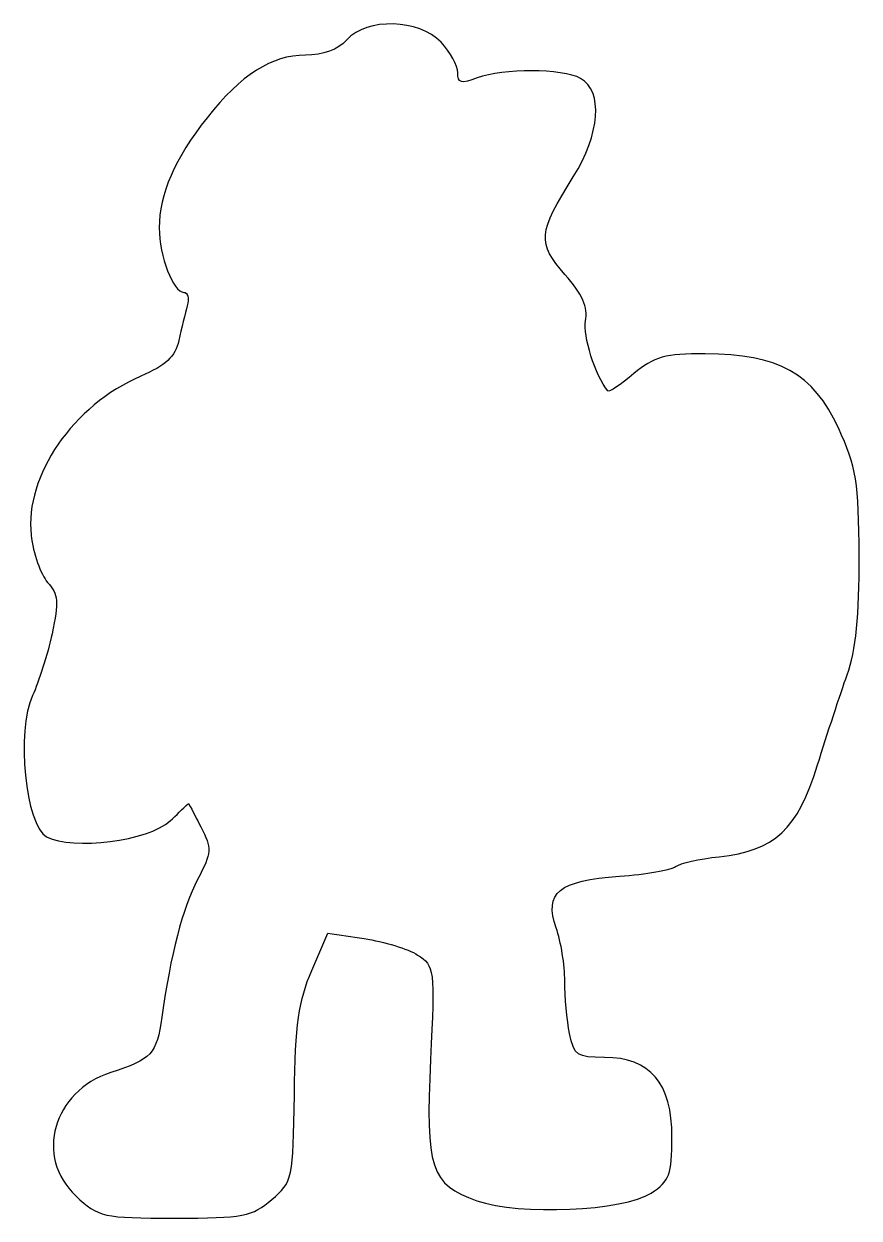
# Model space of a CAD drawing. Extents: x 106.2 to 144.7, y 114.2 to 169.2.
import ezdxf

# ---------------------------------------------------------------- set-up
doc = ezdxf.new("R2010")
doc.units = 0
doc.layers.get('0').update_dxf_attribs({"linetype": 'CONTINUOUS'})

msp = doc.modelspace()

# ---------------------------------------------------------------- linework, layer by layer
at = {"color": 7}
msp.add_lwpolyline([(108.602, 115.181), (108.602, 115.181)], close=True, dxfattribs=at)
msp.add_open_spline([(108.602, 115.181), (106.684, 116.972), (107.544, 120.009), (110.213, 120.87), (112.095, 121.476), (112.326, 121.727), (112.564, 123.423), (112.97, 126.326), (113.518, 128.433), (114.214, 129.768), (114.871, 131.029), (114.881, 131.191), (114.359, 132.199), (114.173, 132.559), (113.987, 132.919), (113.801, 133.279), (113.515, 133.009), (113.228, 132.74), (112.942, 132.471), (111.958, 131.547), (108.457, 131.098), (107.255, 131.742), (106.274, 132.267), (105.842, 136.613), (106.607, 138.259), (106.894, 138.876), (107.298, 140.156), (107.506, 141.104), (107.826, 142.565), (107.794, 142.924), (107.3, 143.471), (106.979, 143.825), (106.639, 144.808), (106.543, 145.654), (106.235, 148.387), (108.481, 151.642), (111.596, 152.977), (112.745, 153.469), (113.184, 153.881), (113.349, 154.621), (113.47, 155.164), (113.644, 155.886), (113.736, 156.226), (113.828, 156.565), (113.76, 156.843), (113.584, 156.843), (113.086, 156.843), (112.445, 158.516), (112.445, 159.815), (112.445, 161.362), (113.165, 163.022), (114.647, 164.894), (116.227, 166.888), (117.62, 167.774), (119.181, 167.777), (119.999, 167.778), (120.676, 168.03), (121.088, 168.485), (122.02, 169.515), (124.422, 169.454), (125.436, 168.374), (125.858, 167.925), (126.203, 167.294), (126.203, 166.972), (126.203, 166.489), (126.362, 166.446), (127.108, 166.73), (128.297, 167.182), (131.009, 167.17), (131.871, 166.709), (132.914, 166.151), (132.762, 164.115), (131.533, 162.166), (129.91, 159.592), (129.869, 159.121), (131.147, 157.666), (131.947, 156.755), (132.217, 156.148), (132.099, 155.528), (131.967, 154.837), (132.545, 153.012), (133.122, 152.301), (133.181, 152.229), (133.724, 152.586), (134.329, 153.095), (135.26, 153.878), (135.765, 154.02), (137.607, 154.013), (140.992, 154.001), (142.593, 153.109), (143.751, 150.592), (144.581, 148.788), (144.691, 148.106), (144.707, 144.672), (144.719, 141.961), (144.553, 140.314), (144.156, 139.204), (143.844, 138.331), (143.23, 136.463), (142.792, 135.054), (141.862, 132.06), (140.828, 131.096), (138.254, 130.821), (137.35, 130.724), (136.448, 130.518), (136.25, 130.363), (136.052, 130.208), (134.886, 130.009), (133.659, 129.922), (130.861, 129.723), (130.178, 129.165), (130.744, 127.541), (130.963, 126.913), (131.142, 125.808), (131.142, 125.085), (131.142, 124.362), (131.241, 123.274), (131.363, 122.668), (131.565, 121.658), (131.699, 121.566), (132.966, 121.566), (135.079, 121.566), (136.081, 120.382), (136.081, 117.886), (136.081, 116.158), (135.973, 115.867), (135.127, 115.312), (133.856, 114.479), (129.051, 114.269), (127.085, 114.961), (124.954, 115.711), (124.714, 116.441), (124.952, 121.466), (125.15, 125.664), (125.134, 125.789), (124.356, 126.289), (123.917, 126.571), (122.805, 126.912), (121.886, 127.045), (121.329, 127.127), (120.772, 127.208), (120.215, 127.289), (119.967, 126.717), (119.72, 126.145), (119.472, 125.574), (118.878, 124.201), (118.719, 123.061), (118.674, 119.859), (118.62, 115.944), (118.598, 115.842), (117.629, 115.008), (116.727, 114.233), (116.328, 114.157), (113.168, 114.157), (109.825, 114.157), (109.657, 114.195), (108.602, 115.181)], degree=3, knots=[0, 0, 0, 0, 1, 1, 1, 2, 2, 2, 3, 3, 3, 4, 4, 4, 5, 5, 5, 6, 6, 6, 7, 7, 7, 8, 8, 8, 9, 9, 9, 10, 10, 10, 11, 11, 11, 12, 12, 12, 13, 13, 13, 14, 14, 14, 15, 15, 15, 16, 16, 16, 17, 17, 17, 18, 18, 18, 19, 19, 19, 20, 20, 20, 21, 21, 21, 22, 22, 22, 23, 23, 23, 24, 24, 24, 25, 25, 25, 26, 26, 26, 27, 27, 27, 28, 28, 28, 29, 29, 29, 30, 30, 30, 31, 31, 31, 32, 32, 32, 33, 33, 33, 34, 34, 34, 35, 35, 35, 36, 36, 36, 37, 37, 37, 38, 38, 38, 39, 39, 39, 40, 40, 40, 41, 41, 41, 42, 42, 42, 43, 43, 43, 44, 44, 44, 45, 45, 45, 46, 46, 46, 47, 47, 47, 48, 48, 48, 49, 49, 49, 50, 50, 50, 51, 51, 51, 52, 52, 52, 52], dxfattribs=at)

doc.saveas('drawing.dxf')
